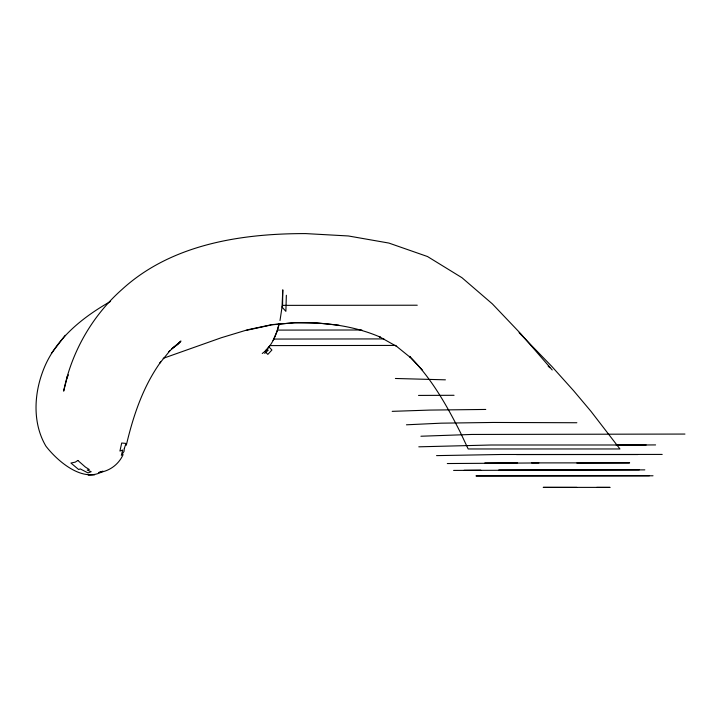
<?xml version="1.0" encoding="UTF-8"?>
<svg xmlns="http://www.w3.org/2000/svg" width="721" height="721" viewBox="0 0 721 721"><rect width="100%" height="100%" fill="white"/><g stroke="black" fill="none" stroke-linecap="round" stroke-linejoin="round"><path stroke-width="1.08" d="M286.354 295.268L285.876 311.355L282.037 307.074L282.569 305.371L282.794 289.824L282.037 307.074L280.009 320.512M262.264 353.497C271.745 346.585 276.522 334.796 279.225 323.711M67.404 376.551L63.664 391.133C71.46 352.037 92.297 315.627 122.219 289.265C171.535 244.212 241.274 233.478 305.704 233.595L348.36 235.965L388.889 243.067L427.499 256.532L461.954 277.702L492.353 303.883L520.688 333.661L552.223 369.981M67.666 375.515L67.035 377.948L68.342 374.839M126.31 445.227C133.232 415.855 142.947 386.699 160.72 361.942L159.981 362.915L169.877 350.839M278.865 324.576L276.873 331.678L273.07 340.519M110.547 301.414C81.698 317.808 53.805 340.195 42.422 372.442C33.833 395.91 32.869 424.092 45.919 446.164C57.31 460.926 82.536 483.025 102.382 471.606M123.102 454.609C118.731 464.441 109.43 471.282 98.777 472.507L102.95 471.137M269.032 346.972L271.898 350.018L267.833 354.381L265.04 351.542L269.897 345.602L395.613 345.422M65.26 335.292L51.362 353.434M168.777 351.686L180.944 341.024L178.078 344.268L171.634 348.784M264.661 353.38L268.32 350.118L265.923 350.244M171.571 348.937L180.052 342.033M163.171 358.346L221.311 337.734L247.682 329.749L272.15 324.594L295.105 322.783C324.053 322.035 353.416 325.559 380.192 337.086L379.228 336.599L396.658 346.413M246.357 330.362L270.528 325.126M271.384 324.874L294.105 322.693L317.078 322.99L339.095 325.261M94.613 474.851L88.241 475.148M406.446 424.804L441.144 423.173L493.137 422.461L576.854 422.74M418.802 446.822L490.866 445.01L646.16 444.992M420.929 436.232L471.75 434.448L684.95 434.06M392.188 411.349L429.689 410.087L485.765 409.447M436.547 455.618L500.771 454.5L662.193 454.419M538.902 462.945L447.299 463.54M644.826 469.867L453.599 470.416M464.081 470.299L480.763 470.164M616.194 445.127L655.587 444.92M637.923 454.545L516.47 454.563M418.513 395.423L454.05 395.288M639.284 469.849L498.806 469.921M282.569 305.371L417.252 305.217M277.657 330.101L361.843 329.993M273.899 339.068L383.896 338.915M484.845 462.918L517.588 462.828M576.854 463.053L629.649 462.864L531.611 462.9M596.736 487.378L610.083 487.396L543.21 487.369L576.854 487.396M653.019 475.779L475.959 475.914L649.378 475.761M395.396 378.48L445.416 379.832M395.505 345.458L410.321 357.436L422.623 370.315M548.176 366.187L549.79 367.71M519.102 332.687L551.817 366.439L573.519 390.611L590.959 411.321L619.952 448.967L468.172 448.967L460.476 432.627C446.714 405.283 431.383 378.174 409.591 356.345L410.321 357.436M124.318 448.453L124.003 451.481L121.344 455.339L122.714 450.012L119.929 451.049L121.705 443.009L126.013 443.433L124.318 448.453M77.859 460.458L75.254 462.152L70.928 463.026L78.643 469.515L80.283 468.92L87.971 472.913L91.207 471.714L87.214 470.083L89.287 469.524L85.357 467.028L77.859 460.458"/></g></svg>
